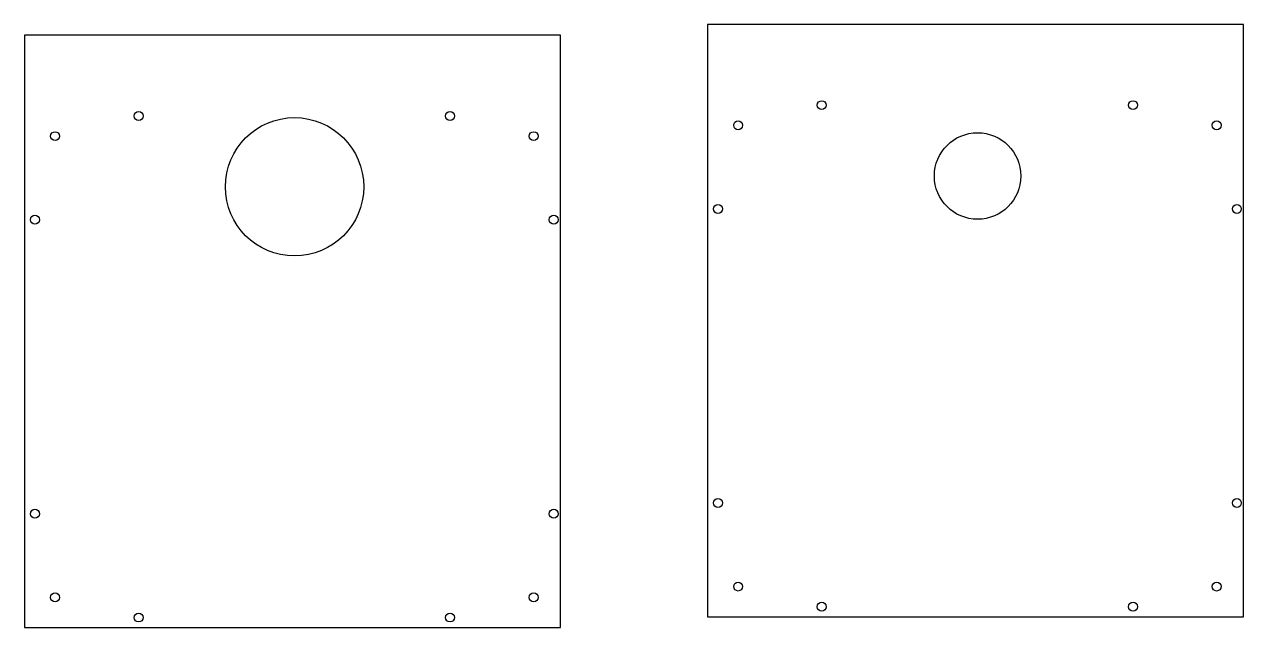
# Model space of a CAD drawing. Header units: millimetres. Extents: x 1845 to 2268, y 897 to 1106.
import ezdxf

# ---------------------------------------------------------------- set-up
doc = ezdxf.new("R2010")
doc.units = ezdxf.units.MM

msp = doc.modelspace()

# ---------------------------------------------------------------- linework, layer by layer
for points in [[(2081.55, 900.49), (2267.55, 900.49), (2267.55, 1106.01), (2081.55, 1106.01)], [(1844.59, 896.74), (2030.59, 896.74), (2030.59, 1102.26), (1844.59, 1102.26)]]:
    msp.add_lwpolyline(points, close=True)
for centre, radius in [((2121.2, 1077.99), 1.55), ((2229.2, 1077.99), 1.55), ((1884.24, 1074.24), 1.55), ((1992.24, 1074.24), 1.55), ((1938.3, 1049.66), 24), ((2092.2, 1070.99), 1.55), ((2258.2, 1070.99), 1.55), ((1855.24, 1067.24), 1.55), ((2021.24, 1067.24), 1.55), ((2175.26, 1053.41), 15), ((2085.2, 1041.99), 1.55), ((2265.2, 1041.99), 1.55), ((1848.24, 1038.24), 1.55), ((2028.24, 1038.24), 1.55), ((2085.2, 939.99), 1.55), ((2265.2, 939.99), 1.55), ((1848.24, 936.24), 1.55), ((2028.24, 936.24), 1.55), ((2092.2, 910.99), 1.55), ((2258.2, 910.99), 1.55), ((1855.24, 907.24), 1.55), ((2021.24, 907.24), 1.55), ((2121.2, 903.99), 1.55), ((2229.2, 903.99), 1.55), ((1884.24, 900.24), 1.55), ((1992.24, 900.24), 1.55)]:
    msp.add_circle(centre, radius)

doc.saveas('drawing.dxf')
